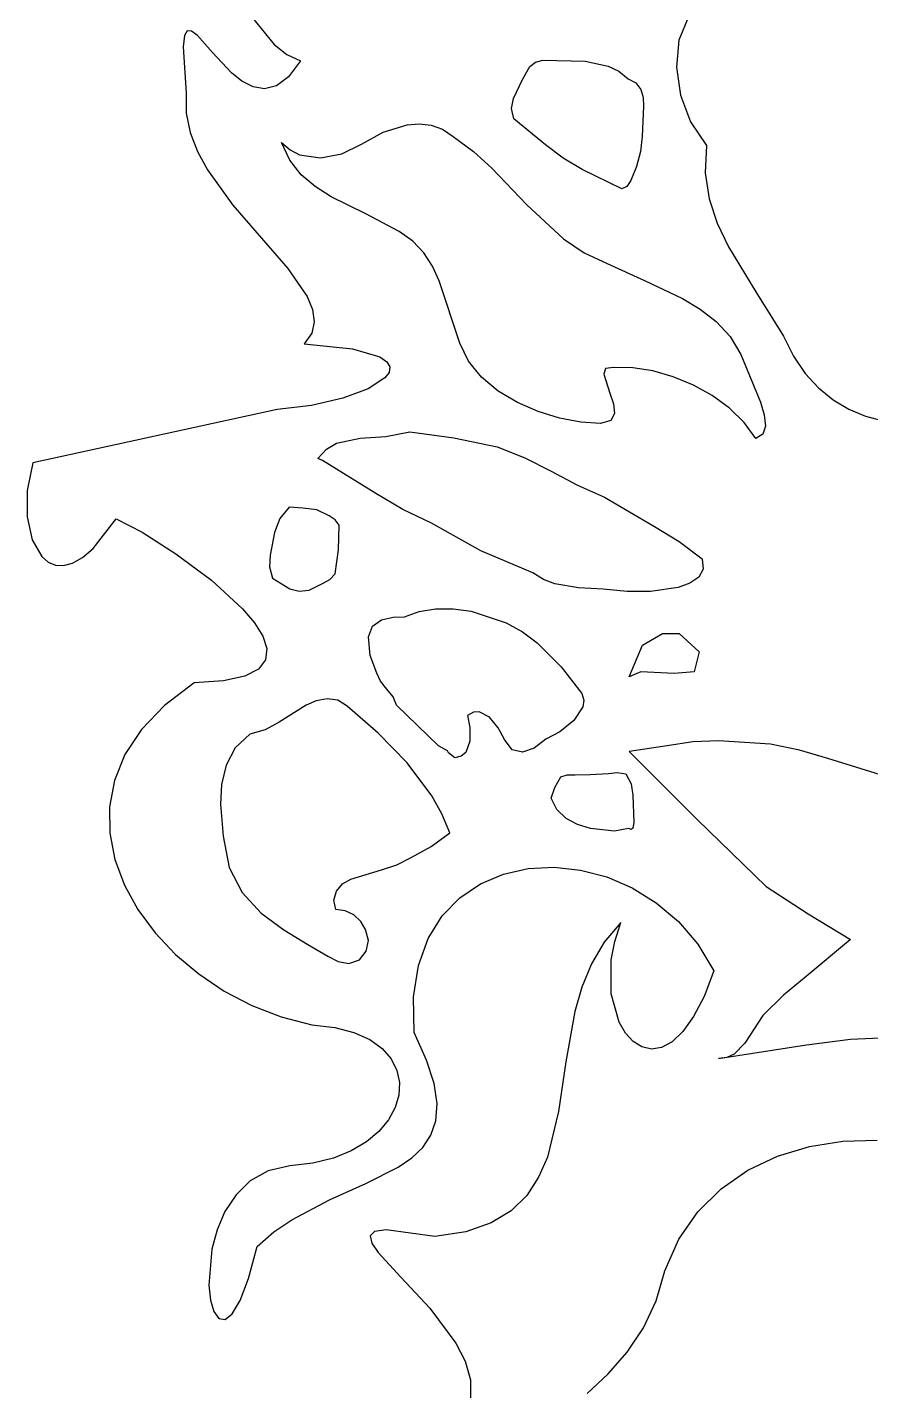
# Model space of a CAD drawing. Extents: x 0 to 245, y 66 to 287.
# Drawn here: x 0 to 54.6, y 112.1 to 200.4 of the extents above; entities that cross this region are included whole.
import ezdxf

# ---------------------------------------------------------------- set-up
doc = ezdxf.new("R2010")
doc.units = 0

msp = doc.modelspace()

# ---------------------------------------------------------------- linework, layer by layer
at = {"layer": 'Tête'}
for p, q in [((14.622634, 200.97898), (16.009234, 199.250589)), ((42.828139, 201.047324), (42.200025, 199.523064)), ((10.204543, 199.824746), (10.123407, 199.093088)), ((10.391493, 200.14186), (10.204543, 199.824746)), ((10.67555, 200.117429), (10.391493, 200.14186)), ((11.048006, 199.824449), (10.67555, 200.117429)), ((12.023285, 198.724834), (11.048006, 199.824449)), ((42.200025, 199.523064), (42.035555, 197.787862)), ((10.123407, 199.093088), (10.31341, 196.09415)), ((13.247669, 197.426995), (12.023285, 198.724834)), ((16.009234, 199.250589), (16.824959, 198.610036)), ((16.824959, 198.610036), (17.71884, 198.18394)), ((17.71884, 198.18394), (16.941313, 197.14754)), ((32.082431, 196.98995), (32.547508, 197.830609)), ((32.547508, 197.830609), (32.922552, 198.11273)), ((32.922552, 198.11273), (33.399241, 198.23302)), ((33.399241, 198.23302), (36.127541, 198.17192)), ((36.127541, 198.17192), (37.630562, 197.856562)), ((37.630562, 197.856562), (38.317476, 197.521127)), ((42.035555, 197.787862), (42.300363, 195.981451)), ((13.931507, 196.886235), (13.247669, 197.426995)), ((14.651497, 196.514913), (13.931507, 196.886235)), ((16.941313, 197.14754), (16.165108, 196.572568)), ((31.503168, 195.755747), (32.082431, 196.98995)), ((38.317476, 197.521127), (38.911261, 197.03332)), ((38.911261, 197.03332), (39.403087, 196.777927)), ((39.403087, 196.777927), (39.728266, 196.34566)), ((10.31341, 196.09415), (10.322401, 194.812755)), ((15.398934, 196.386024), (14.651497, 196.514913)), ((16.165108, 196.572568), (15.398934, 196.386024)), ((39.728266, 196.34566), (39.895185, 195.81425)), ((42.300363, 195.981451), (42.960084, 194.243563)), ((31.373899, 195.106154), (31.503168, 195.755747)), ((31.5161, 194.445), (31.373899, 195.106154)), ((39.912231, 195.26143), (39.830574, 193.293187)), ((39.895185, 195.81425), (39.912231, 195.26143)), ((10.322401, 194.812755), (10.584842, 193.559636)), ((31.516103, 194.44505), (31.5161, 194.445)), ((33.565633, 192.75804), (31.516103, 194.44505)), ((42.960084, 194.243563), (43.98035, 192.71393)), ((10.584842, 193.559636), (11.059813, 192.33639)), ((21.65566, 192.81096), (23.067497, 193.579105)), ((23.067497, 193.579105), (24.611046, 194.053168)), ((24.611046, 194.053168), (25.393695, 194.115674)), ((25.393695, 194.115674), (26.16305, 194.027569)), ((26.16305, 194.027569), (26.903704, 193.763153)), ((26.903704, 193.763153), (27.60025, 193.29673)), ((27.60025, 193.29673), (28.906767, 192.33599)), ((39.830574, 193.293187), (39.717671, 192.318191)), ((17.018546, 191.765061), (16.498297, 192.915)), ((16.498297, 192.915), (16.4983, 192.915)), ((16.4983, 192.915), (17.043919, 192.434503)), ((17.043919, 192.434503), (17.658574, 192.116776)), ((20.400199, 192.181559), (21.65566, 192.81096)), ((34.705876, 191.893852), (33.565633, 192.75804)), ((43.98035, 192.71393), (43.899376, 190.941216)), ((11.059813, 192.33639), (11.706392, 191.14461)), ((17.758351, 190.824612), (17.018546, 191.765061)), ((17.658574, 192.116776), (19.013523, 191.91123)), ((19.013523, 191.91123), (20.400199, 192.181559)), ((28.906767, 192.33599), (30.106881, 191.242099)), ((35.9371, 191.170494), (34.705876, 191.893852)), ((39.717671, 192.318191), (39.466332, 191.36519)), ((11.706392, 191.14461), (13.350696, 188.861827)), ((18.669385, 190.050243), (17.758351, 190.824612)), ((30.106881, 191.242099), (32.365039, 188.882739)), ((38.504453, 189.90406), (35.9371, 191.170494)), ((39.466332, 191.36519), (39.091635, 190.456065)), ((43.899376, 190.941216), (44.153832, 189.269437)), ((19.703317, 189.398544), (18.669385, 190.050243)), ((38.840477, 190.062924), (38.504453, 189.90406)), ((39.091635, 190.456065), (38.840477, 190.062924)), ((13.350696, 188.861827), (15.190388, 186.724045)), ((21.946565, 188.289513), (19.703317, 189.398544)), ((32.365039, 188.882739), (34.728997, 186.674396)), ((44.153832, 189.269437), (44.67667, 187.680924)), ((24.101467, 187.15024), (21.946565, 188.289513)), ((24.994368, 186.533394), (24.101467, 187.15024)), ((44.67667, 187.680924), (45.400841, 186.158013)), ((15.190388, 186.724045), (16.898103, 184.74402)), ((25.701178, 185.77478), (24.994368, 186.533394)), ((34.728997, 186.674396), (36.061362, 185.769278)), ((26.257297, 184.904217), (25.701178, 185.77478)), ((36.061362, 185.769278), (37.55303, 185.07282)), ((45.400841, 186.158013), (47.184987, 183.238322)), ((16.898103, 184.74402), (18.146475, 182.934507)), ((26.698125, 183.951529), (26.257297, 184.904217)), ((37.55303, 185.07282), (39.981802, 183.971808)), ((28.016557, 179.91593), (26.698125, 183.951529)), ((39.981802, 183.971808), (42.438394, 182.820095)), ((18.146475, 182.934507), (18.496106, 182.09768)), ((42.438394, 182.820095), (43.581873, 182.133076)), ((47.184987, 183.238322), (48.96988, 180.36903)), ((18.496106, 182.09768), (18.608139, 181.308265)), ((43.581873, 182.133076), (44.618009, 181.322804)), ((18.608139, 181.308265), (18.441654, 180.567857)), ((44.618009, 181.322804), (45.508701, 180.352418)), ((18.441654, 180.567857), (17.95573, 179.87805)), ((45.508701, 180.352418), (46.21585, 179.18506)), ((48.96988, 180.36903), (49.607433, 179.077564)), ((17.95573, 179.87805), (21.076687, 179.553878)), ((21.076687, 179.553878), (22.860971, 179.032735)), ((28.577868, 178.747982), (28.016557, 179.91593)), ((46.21585, 179.18506), (47.477174, 176.111744)), ((22.860971, 179.032735), (23.311598, 178.719857)), ((23.311598, 178.719857), (23.499742, 178.383607)), ((23.499742, 178.383607), (23.449296, 178.032608)), ((29.429319, 177.714843), (28.577868, 178.747982)), ((37.451782, 178.274321), (37.332499, 177.914219)), ((37.971603, 178.34239), (37.451782, 178.274321)), ((39.211121, 178.330075), (37.971603, 178.34239)), ((40.514358, 178.127328), (39.211121, 178.330075)), ((49.607433, 179.077564), (50.36342, 177.964454)), ((23.184156, 177.675482), (22.105373, 176.977347)), ((23.449296, 178.032608), (23.184156, 177.675482)), ((30.508229, 176.823403), (29.429319, 177.714843)), ((37.332499, 177.914219), (37.730742, 176.683051)), ((41.836792, 177.749188), (40.514358, 178.127328)), ((43.133901, 177.210696), (41.836792, 177.749188)), ((50.36342, 177.964454), (51.223198, 177.024378)), ((22.105373, 176.977347), (20.45455, 176.358187)), ((31.751918, 176.080551), (30.508229, 176.823403)), ((37.730742, 176.683051), (37.965867, 175.994554)), ((44.361163, 176.526892), (43.133901, 177.210696)), ((45.474056, 175.712816), (44.361163, 176.526892)), ((51.223198, 177.024378), (52.172121, 176.252013)), ((16.20142, 175.63274), (0.39342, 172.18179)), ((18.422847, 175.886989), (16.20142, 175.63274)), ((20.45455, 176.358187), (18.422847, 175.886989)), ((33.097705, 175.493177), (31.751918, 176.080551)), ((37.965867, 175.994554), (38.036727, 175.379158)), ((46.42806, 174.783509), (45.474056, 175.712816)), ((47.477174, 176.111744), (47.718971, 175.275217)), ((52.172121, 176.252013), (53.195545, 175.642034)), ((53.195545, 175.642034), (54.278825, 175.189119)), ((34.482909, 175.068169), (33.097705, 175.493177)), ((35.84485, 174.812417), (34.482909, 175.068169)), ((37.120847, 174.73281), (35.84485, 174.812417)), ((37.80212, 174.928149), (37.120847, 174.73281)), ((38.036727, 175.379158), (37.80212, 174.928149)), ((47.178653, 173.75401), (46.42806, 174.783509)), ((47.718971, 175.275217), (47.795202, 174.555416)), ((54.278825, 175.189119), (55.407317, 174.887946)), ((21.586104, 173.783672), (23.232389, 173.888134)), ((23.232389, 173.888134), (24.78984, 174.18676)), ((24.78984, 174.18676), (27.633866, 173.800761)), ((47.637788, 174.024347), (47.178653, 173.75401)), ((47.795202, 174.555416), (47.637788, 174.024347)), ((18.838, 172.453), (19.39361, 173.05903)), ((19.39361, 173.05903), (20.053726, 173.447314)), ((20.053726, 173.447314), (21.586104, 173.783672)), ((27.633866, 173.800761), (30.45279, 173.20783)), ((30.45279, 173.20783), (32.233944, 172.50885)), ((0.39342, 172.18179), (0.042147, 170.382651)), ((19.14109, 172.32719), (18.838, 172.453)), ((22.599971, 170.191689), (19.14109, 172.32719)), ((32.233944, 172.50885), (33.93516, 171.629821)), ((33.93516, 171.629821), (35.629438, 170.726112)), ((0.042147, 170.382651), (0.042003, 168.672956)), ((35.629438, 170.726112), (37.38978, 169.95309)), ((24.345263, 169.150366), (22.599971, 170.191689)), ((37.38978, 169.95309), (40.624844, 168.068072)), ((0.042003, 168.672956), (0.364156, 167.200335)), ((4.299077, 166.633144), (5.80022, 168.56031)), ((5.80022, 168.56031), (7.468543, 167.68492)), ((16.382108, 168.577346), (16.043247, 167.67981)), ((16.97465, 169.3029), (16.382108, 168.577346)), ((17.863518, 169.233439), (16.97465, 169.3029)), ((18.77341, 169.14378), (17.863518, 169.233439)), ((19.583459, 168.743749), (18.77341, 169.14378)), ((19.953729, 168.494597), (19.583459, 168.743749)), ((26.18702, 168.27224), (24.345263, 169.150366)), ((7.468543, 167.68492), (9.660918, 166.293887)), ((16.043247, 167.67981), (15.746242, 166.193865)), ((20.224, 168.14391), (19.953729, 168.494597)), ((20.183318, 166.558169), (20.224, 168.14391)), ((29.379444, 166.486156), (26.18702, 168.27224)), ((40.624844, 168.068072), (42.211326, 167.077809)), ((0.364156, 167.200335), (0.979772, 166.112415)), ((42.211326, 167.077809), (43.70717, 165.97274)), ((0.979772, 166.112415), (1.388619, 165.758852)), ((2.976066, 165.681191), (3.613502, 166.044493)), ((3.613502, 166.044493), (4.299077, 166.633144)), ((9.660918, 166.293887), (11.966883, 164.580412)), ((15.746242, 166.193865), (15.723199, 165.447301)), ((19.9621, 164.996), (20.183318, 166.558169)), ((32.74943, 165.05615), (29.379444, 166.486156)), ((43.70717, 165.97274), (43.779546, 165.29945)), ((1.388619, 165.758852), (1.86002, 165.556824)), ((1.86002, 165.556824), (2.39037, 165.524786)), ((2.39037, 165.524786), (2.976066, 165.681191)), ((15.723199, 165.447301), (15.916813, 164.7177)), ((33.437991, 164.626367), (32.74943, 165.05615)), ((43.779546, 165.29945), (43.485984, 164.776228)), ((11.966883, 164.580412), (13.975972, 162.73769)), ((15.916813, 164.7177), (17.021701, 164.03424)), ((18.282133, 163.92855), (19.193681, 164.380814)), ((19.193681, 164.380814), (19.626565, 164.622063)), ((19.626565, 164.622063), (19.962093, 164.996)), ((19.962093, 164.996), (19.9621, 164.996)), ((34.166595, 164.344063), (33.437991, 164.626367)), ((35.70596, 164.085856), (34.166595, 164.344063)), ((42.912334, 164.386188), (42.144444, 164.112448)), ((43.485984, 164.776228), (42.912334, 164.386188)), ((17.021701, 164.03424), (17.638638, 163.870986)), ((17.638638, 163.870986), (18.282133, 163.92855)), ((37.29157, 164.009451), (35.70596, 164.085856)), ((38.84747, 163.84277), (37.29157, 164.009451)), ((40.369341, 163.846321), (38.84747, 163.84277)), ((42.144444, 164.112448), (40.369341, 163.846321)), ((13.975972, 162.73769), (14.74092, 161.828237)), ((24.44816, 162.21782), (25.403919, 162.558895)), ((25.403919, 162.558895), (26.462596, 162.72524)), ((26.462596, 162.72524), (27.589362, 162.72544)), ((27.589362, 162.72544), (28.74939, 162.568083)), ((28.74939, 162.568083), (31.029922, 161.815039)), ((14.74092, 161.828237), (15.277725, 160.958921)), ((22.1117, 160.912), (22.37458, 161.618154)), ((22.37458, 161.618154), (22.960932, 162.016129)), ((22.960932, 162.016129), (23.706784, 162.188494)), ((23.706784, 162.188494), (24.44816, 162.21782)), ((31.029922, 161.815039), (32.08077, 161.236526)), ((15.277725, 160.958921), (15.535081, 160.153893)), ((22.235154, 159.70749), (22.111691, 160.91205)), ((22.111691, 160.91205), (22.1117, 160.912)), ((32.08077, 161.236526), (33.02557, 160.5348)), ((39.845731, 160.3741), (41.135481, 161.12645)), ((41.135481, 161.12645), (42.2103, 161.127)), ((42.2103, 161.127), (43.50004, 159.94473)), ((15.535081, 160.153893), (15.461678, 159.437302)), ((33.02557, 160.5348), (34.574881, 158.974543)), ((38.9859, 158.332), (39.845731, 160.3741)), ((43.50004, 159.94473), (43.177607, 158.65498)), ((15.006209, 158.833299), (14.117367, 158.366033)), ((15.461678, 159.437302), (15.006209, 158.833299)), ((22.663894, 158.5758), (22.235154, 159.70749)), ((34.574881, 158.974543), (35.92977, 157.25551)), ((12.743843, 158.059653), (10.83433, 157.93831)), ((14.117367, 158.366033), (12.743843, 158.059653)), ((22.893332, 158.050812), (22.663894, 158.5758)), ((23.301363, 157.540705), (22.893332, 158.050812)), ((39.738287, 158.65498), (38.9859, 158.332)), ((41.887857, 158.54746), (39.738287, 158.65498)), ((43.177607, 158.65498), (41.887857, 158.54746)), ((10.83433, 157.93831), (8.913053, 156.482062)), ((23.709394, 157.030598), (23.301363, 157.540705)), ((35.92977, 157.25551), (36.05401, 156.825653)), ((8.913053, 156.482062), (7.431087, 154.929033)), ((18.09528, 156.49101), (16.333084, 155.395584)), ((18.742396, 156.785904), (18.09528, 156.49101)), ((19.445739, 156.912216), (18.742396, 156.785904)), ((20.13523, 156.814325), (19.445739, 156.912216)), ((20.74079, 156.43661), (20.13523, 156.814325)), ((22.747492, 154.6768), (20.74079, 156.43661)), ((23.938834, 156.50561), (23.709394, 157.030598)), ((25.290973, 155.181966), (23.938834, 156.50561)), ((35.981591, 156.378447), (35.402, 155.500536)), ((36.05401, 156.825653), (35.981591, 156.378447)), ((16.333084, 155.395584), (15.423817, 154.90914)), ((28.911973, 156.04211), (28.52548, 155.83153)), ((28.52548, 155.83153), (28.665986, 155.047428)), ((29.280363, 156.072569), (28.911973, 156.04211)), ((29.948724, 155.721981), (29.280363, 156.072569)), ((30.502346, 155.037473), (29.948724, 155.721981)), ((35.402, 155.500536), (34.501439, 154.758872)), ((7.431087, 154.929033), (6.362789, 153.30205)), ((14.433, 154.61743), (13.49962, 153.738099)), ((15.423817, 154.90914), (14.433, 154.61743)), ((24.627208, 152.764925), (22.747492, 154.6768)), ((26.643114, 153.85833), (25.290973, 155.181966)), ((28.665986, 155.047428), (28.67686, 154.159181)), ((30.91301, 154.27675), (30.502346, 155.037473)), ((34.501439, 154.758872), (33.59035, 154.29055)), ((13.49962, 153.738099), (12.906698, 152.617277)), ((27.228165, 153.541191), (26.643114, 153.85833)), ((27.291877, 153.408444), (27.228165, 153.541191)), ((28.67686, 154.159181), (28.407875, 153.422189)), ((31.41437, 153.607638), (30.91301, 154.27675)), ((32.081026, 153.446898), (31.41437, 153.607638)), ((32.833009, 153.704533), (32.081026, 153.446898)), ((33.59035, 154.29055), (32.833009, 153.704533)), ((41.435707, 153.86097), (38.985907, 153.49602)), ((43.095764, 154.126996), (41.435707, 153.86097)), ((44.766013, 154.182799), (43.095764, 154.126996)), ((48.116337, 153.97197), (44.766013, 154.182799)), ((49.991825, 153.578634), (48.116337, 153.97197)), ((51.839137, 153.038245), (49.991825, 153.578634)), ((6.362789, 153.30205), (5.682515, 151.623942)), ((26.223067, 150.63699), (24.627208, 152.764925)), ((27.708804, 153.09185), (27.291877, 153.408444)), ((28.121489, 153.190226), (27.708804, 153.09185)), ((28.407875, 153.422189), (28.121489, 153.190226)), ((38.985907, 153.49602), (38.9859, 153.496)), ((38.9859, 153.496), (43.379067, 149.086489)), ((55.520657, 151.89632), (51.839137, 153.038245)), ((12.906698, 152.617277), (12.603938, 151.363275)), ((34.17825, 151.175691), (34.569434, 151.85486)), ((34.569434, 151.85486), (34.96863, 151.981408)), ((34.96863, 151.981408), (35.480774, 151.991766)), ((35.480774, 151.991766), (36.456364, 152.00826)), ((36.456364, 152.00826), (37.635389, 152.083338)), ((37.635389, 152.083338), (38.202351, 152.142183)), ((38.202351, 152.142183), (38.756374, 152.04116)), ((38.756374, 152.04116), (39.113034, 151.414103)), ((5.682515, 151.623942), (5.36462, 149.917537)), ((12.603938, 151.363275), (12.54105, 150.0844)), ((33.9344, 150.486), (34.17825, 151.175691)), ((39.113034, 151.414103), (39.224631, 150.67882)), ((12.54105, 150.0844), (12.708796, 148.0149)), ((26.865529, 149.472002), (26.223067, 150.63699)), ((33.93441, 150.48603), (33.9344, 150.486)), ((34.296881, 149.733218), (33.93441, 150.48603)), ((39.224631, 150.67882), (39.278081, 148.90714)), ((5.36462, 149.917537), (5.383461, 148.205662)), ((27.3782, 148.229), (26.865529, 149.472002)), ((34.895496, 149.1664), (34.296881, 149.733218)), ((35.649612, 148.764871), (34.895496, 149.1664)), ((36.478586, 148.507929), (35.649612, 148.764871)), ((38.038537, 148.344996), (36.478586, 148.507929)), ((38.93021, 148.51198), (38.038537, 148.344996)), ((39.118311, 148.456379), (38.93021, 148.51198)), ((39.213301, 148.542869), (39.118311, 148.456379)), ((39.278081, 148.90714), (39.213301, 148.542869)), ((43.379067, 149.086489), (47.84797, 144.76814)), ((5.383461, 148.205662), (5.713393, 146.511145)), ((12.708796, 148.0149), (13.105435, 145.97903)), ((24.873151, 146.63361), (26.173713, 147.356545)), ((26.173713, 147.356545), (27.378201, 148.22903)), ((27.378201, 148.22903), (27.3782, 148.229)), ((5.713393, 146.511145), (6.328771, 144.856814)), ((23.947288, 146.163822), (24.873151, 146.63361)), ((13.105435, 145.97903), (13.946168, 144.367808)), ((20.975391, 145.23055), (22.96014, 145.84745)), ((22.96014, 145.84745), (23.947288, 146.163822)), ((30.855065, 145.560494), (32.457109, 145.91573)), ((32.457109, 145.91573), (34.131234, 146.001907)), ((34.131234, 146.001907), (35.83691, 145.821807)), ((35.83691, 145.821807), (37.533606, 145.37821)), ((6.328771, 144.856814), (7.203953, 143.265497)), ((20.047929, 144.45666), (20.432748, 144.928071)), ((20.432748, 144.928071), (20.975391, 145.23055)), ((28.02934, 144.031722), (29.365632, 144.933418)), ((29.365632, 144.933418), (30.855065, 145.560494)), ((37.533606, 145.37821), (39.180794, 144.673897)), ((47.84797, 144.76814), (50.557259, 142.994912)), ((13.946168, 144.367808), (15.174955, 143.044871)), ((19.884209, 143.882859), (20.047929, 144.45666)), ((20.004865, 143.27321), (19.884209, 143.882859)), ((26.886719, 142.852623), (28.02934, 144.031722)), ((39.180794, 144.673897), (40.737942, 143.711649)), ((7.203953, 143.265497), (8.313293, 141.760022)), ((15.174955, 143.044871), (16.64161, 141.945954)), ((20.614471, 143.18914), (20.004865, 143.27321)), ((21.165016, 142.920124), (20.614471, 143.18914)), ((40.737942, 143.711649), (42.164521, 142.494249)), ((50.557259, 142.994912), (53.3101, 141.32922)), ((21.617143, 142.5028), (21.165016, 142.920124)), ((21.931495, 141.97381), (21.617143, 142.5028)), ((25.9783, 141.393342), (26.886719, 142.852623)), ((38.44872, 142.42554), (37.367475, 141.148986)), ((38.045809, 141.210501), (38.44872, 142.42554)), ((42.164521, 142.494249), (43.42, 141.024475)), ((8.313293, 141.760022), (9.631149, 140.363216)), ((16.64161, 141.945954), (18.195945, 141.00679)), ((22.11143, 141.272097), (21.931495, 141.97381)), ((21.968351, 140.570875), (22.11143, 141.272097)), ((25.344612, 139.651096), (25.9783, 141.393342)), ((37.815459, 140.019716), (38.045809, 141.210501)), ((53.3101, 141.32922), (50.42274, 138.925325)), ((9.631149, 140.363216), (11.131874, 139.097908)), ((18.195945, 141.00679), (19.49095, 140.253344)), ((21.537327, 140.024326), (21.968351, 140.570875)), ((37.367475, 141.148986), (36.541731, 139.746355)), ((43.42, 141.024475), (44.46385, 139.30511)), ((19.49095, 140.253344), (20.147764, 139.916017)), ((20.147764, 139.916017), (20.853425, 139.78663)), ((20.853425, 139.78663), (21.537327, 140.024326)), ((25.026185, 137.623106), (25.344612, 139.651096)), ((36.541731, 139.746355), (35.92612, 138.244859)), ((37.813546, 137.806694), (37.815459, 140.019716)), ((11.131874, 139.097908), (12.789826, 137.986926)), ((44.46385, 139.30511), (43.824401, 137.642023)), ((50.42274, 138.925325), (48.969144, 137.721877)), ((12.789826, 137.986926), (14.579361, 137.053097)), ((35.92612, 138.244859), (35.475271, 136.67171)), ((38.325186, 135.978041), (37.813546, 137.806694)), ((48.969144, 137.721877), (47.62754, 136.41814)), ((14.579361, 137.053097), (16.474833, 136.319249)), ((25.06355, 135.30659), (25.026185, 137.623106)), ((43.824401, 137.642023), (43.151372, 136.338432)), ((16.474833, 136.319249), (18.4506, 135.80821)), ((35.475271, 136.67171), (34.886376, 133.419309)), ((38.736777, 135.267717), (38.325186, 135.978041)), ((43.151372, 136.338432), (42.459488, 135.37039)), ((47.62754, 136.41814), (46.47079, 134.629363)), ((18.4506, 135.80821), (19.930536, 135.645253)), ((19.930536, 135.645253), (21.179012, 135.320393)), ((21.179012, 135.320393), (22.200814, 134.856678)), ((25.873989, 133.530775), (25.06355, 135.30659)), ((39.232584, 134.725323), (38.736777, 135.267717)), ((42.459488, 135.37039), (41.763472, 134.713952)), ((53.306276, 134.874855), (56.18247, 135.00971)), ((22.200814, 134.856678), (23.000726, 134.277156)), ((23.000726, 134.277156), (23.58353, 133.604876)), ((39.797881, 134.374803), (39.232584, 134.725323)), ((40.417944, 134.240104), (39.797881, 134.374803)), ((41.078049, 134.345172), (40.417944, 134.240104)), ((41.763472, 134.713952), (41.078049, 134.345172)), ((44.75817, 133.62411), (50.451154, 134.515589)), ((46.47079, 134.629363), (45.76515, 133.915066)), ((50.451154, 134.515589), (53.306276, 134.874855)), ((23.58353, 133.604876), (23.954013, 132.862886)), ((26.359927, 132.007287), (25.873989, 133.530775)), ((34.886376, 133.419309), (34.412085, 130.206852)), ((45.309476, 133.702454), (44.75817, 133.62411)), ((45.76515, 133.915066), (45.309476, 133.702454)), ((23.954013, 132.862886), (24.116957, 132.074233)), ((24.116957, 132.074233), (24.077147, 131.261966)), ((26.549614, 130.70808), (26.359927, 132.007287)), ((24.077147, 131.261966), (23.839368, 130.449133)), ((26.4713, 129.605108), (26.549614, 130.70808)), ((23.839368, 130.449133), (23.408403, 129.658782)), ((34.412085, 130.206852), (33.689437, 127.252045)), ((22.789037, 128.913961), (21.986053, 128.237718)), ((23.408403, 129.658782), (22.789037, 128.913961)), ((26.153234, 128.670323), (26.4713, 129.605108)), ((21.986053, 128.237718), (21.004236, 127.653101)), ((25.623666, 127.87568), (26.153234, 128.670323)), ((48.582149, 127.313565), (50.644338, 127.945024)), ((50.644338, 127.945024), (52.807035, 128.289434)), ((52.807035, 128.289434), (55.02694, 128.34576)), ((19.848371, 127.183159), (18.523241, 126.850939)), ((21.004236, 127.653101), (19.848371, 127.183159)), ((24.043025, 126.594633), (24.910847, 127.193132)), ((24.910847, 127.193132), (25.623666, 127.87568)), ((33.689437, 127.252045), (33.121552, 125.939291)), ((46.663773, 126.396091), (48.582149, 127.313565)), ((15.629448, 126.35131), (14.472346, 125.70387)), ((17.03363, 126.67949), (15.629448, 126.35131)), ((18.523241, 126.850939), (17.03363, 126.67949)), ((21.955374, 125.537592), (24.043025, 126.594633)), ((44.932511, 125.193639), (46.663773, 126.396091)), ((14.472346, 125.70387), (13.545705, 124.80565)), ((19.586712, 124.480186), (21.955374, 125.537592)), ((33.121552, 125.939291), (32.355467, 124.772588)), ((13.545705, 124.80565), (12.832908, 123.725133)), ((17.163038, 123.198043), (19.586712, 124.480186)), ((32.355467, 124.772588), (31.345812, 123.779149)), ((43.431666, 123.707243), (44.932511, 125.193639)), ((12.832908, 123.725133), (12.317338, 122.530799)), ((31.345812, 123.779149), (30.047216, 122.986186)), ((42.204542, 121.937938), (43.431666, 123.707243)), ((16.001196, 122.402579), (17.163038, 123.198043)), ((30.047216, 122.986186), (28.414309, 122.420912)), ((12.317338, 122.530799), (11.982376, 121.291129)), ((14.91035, 121.46679), (16.001196, 122.402579)), ((22.513779, 122.436651), (22.22673, 122.147529)), ((22.22673, 122.147529), (22.324713, 121.688884)), ((23.25752, 122.538617), (22.513779, 122.436651)), ((26.40172, 122.11054), (23.25752, 122.538617)), ((28.414309, 122.420912), (26.40172, 122.11054)), ((41.29444, 119.88676), (42.204542, 121.937938)), ((11.982376, 121.291129), (11.787807, 118.949706)), ((14.353196, 119.393361), (14.91035, 121.46679)), ((22.324713, 121.688884), (22.736068, 121.078353)), ((22.736068, 121.078353), (24.212249, 119.472165)), ((13.810475, 117.959406), (14.353196, 119.393361)), ((24.212249, 119.472165), (26.08199, 117.470043)), ((40.725661, 117.9395), (41.29444, 119.88676)), ((11.787807, 118.949706), (11.894966, 117.984915)), ((11.894966, 117.984915), (12.116262, 117.248712)), ((13.298803, 117.096445), (13.810475, 117.959406)), ((26.08199, 117.470043), (27.772008, 115.213064)), ((39.900556, 116.192777), (40.725661, 117.9395)), ((12.116262, 117.248712), (12.435079, 116.809579)), ((12.435079, 116.809579), (12.834798, 116.735996)), ((12.834798, 116.735996), (13.298803, 117.096445)), ((38.85657, 114.626009), (39.900556, 116.192777)), ((27.772008, 115.213064), (28.37047, 114.033089)), ((28.37047, 114.033089), (28.709019, 112.842304)), ((37.631149, 113.218615), (38.85657, 114.626009)), ((36.261739, 111.950014), (37.631149, 113.218615)), ((28.709019, 112.842304), (28.715996, 111.658343))]:
    msp.add_line(p, q, dxfattribs=at)

doc.saveas('drawing.dxf')
